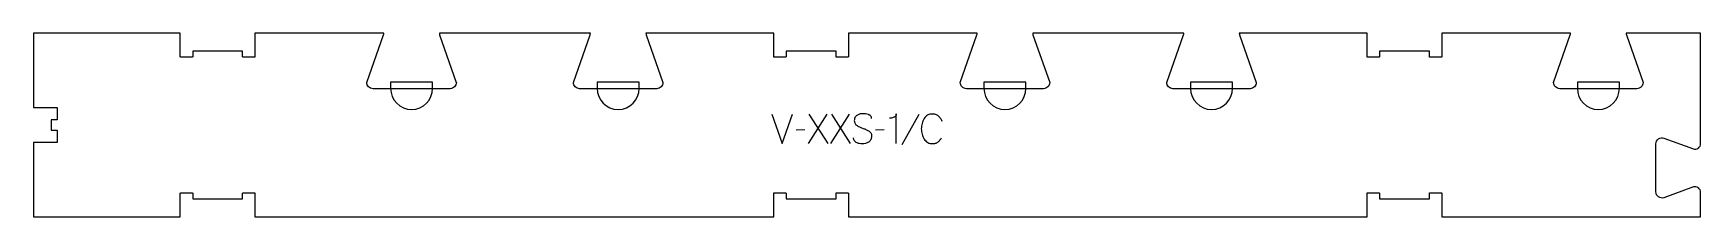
# Model space of a CAD drawing. Extents: x 0 to 1686, y 0 to 186.
import ezdxf

# ---------------------------------------------------------------- set-up
doc = ezdxf.new("R2010")
doc.units = 0
for name, color, linetype in [('1_ANYTOOL_1MMDEEP_LABELS_S', 2, 'CONTINUOUS'), ('4_ANYTOOL_CUTTHROUGH_OUTSI', 5, 'CONTINUOUS'), ('5_ANYTOOL_HALF_MILL_9MM_IN', 3, 'CONTINUOUS')]:
    doc.layers.add(name, color=color, linetype=linetype)

msp = doc.modelspace()

# ---------------------------------------------------------------- linework, layer by layer
at = {"layer": '1_ANYTOOL_1MMDEEP_LABELS_S'}
for p, q in [((802.402413, 103.871786), (783.502413, 73.871786)), ((803.64527, 73.871786), (784.702413, 103.871786)), ((825.116698, 103.871786), (806.216698, 73.871786)), ((826.359555, 73.871786), (807.416698, 103.871786)), ((895.402413, 103.400357), (878.216698, 72.628928)), ((780.073841, 87.7575), (771.288127, 87.671786)), ((860.559555, 87.7575), (851.773841, 87.671786))]:
    msp.add_line(p, q, dxfattribs=at)
msp.add_lwpolyline([(746.94527, 103.871786), (757.316698, 73.871786), (767.859555, 103.871786)], dxfattribs=at)
for points in [[(847.74527, 99.286071, 0.071867), (847.552156, 100.622678, 0.100684), (846.925627, 101.803928, 0.047558), (846.451073, 102.280379, 0.038563), (845.901073, 102.669107, 0.037928), (845.203886, 103.016575, 0.026634), (844.466698, 103.271786, 0.028461), (841.443365, 103.957768, 0.041577), (838.359555, 104.214643, 0.036938), (836.857196, 104.103503, 0.041531), (835.391698, 103.759286, 0.041583), (834.014321, 103.182077, 0.038125), (832.74527, 102.393214, 0.057611), (831.675117, 101.40131, 0.065808), (830.880984, 100.180714, 0.06469), (830.403488, 98.721159, 0.046778), (830.259555, 97.186071, 0.052235), (830.421911, 95.636229, 0.075448), (830.966698, 94.186071, 0.076671), (831.88279, 93.013019, 0.061023), (833.088127, 92.128928, 0.021951), (836.116981, 90.601583, 0.018213), (839.259555, 89.321786, -0.02405), (842.36104, 88.016323, -0.02981), (845.302413, 86.386071, -0.068439), (846.443714, 85.420141, -0.079282), (847.252413, 84.168214, -0.076308), (847.677412, 82.589532, -0.047772), (847.702413, 80.943214, -0.046243), (847.409178, 79.262255, -0.06359), (846.759555, 77.691428, -0.064671), (845.786732, 76.407239, -0.057073), (844.530984, 75.393214, -0.067522), (841.562676, 74.030304, -0.070793), (838.338127, 73.528928, -0.064027), (835.199112, 73.891444, -0.070447), (832.273841, 75.071786, -0.054374), (831.115424, 75.921418, -0.074742), (830.216698, 77.0325, -0.075199), (829.693691, 78.338878, -0.057737), (829.530984, 79.743214)], [(872.688127, 73.871786), (872.688127, 103.914643, -0.057478), (872.424104, 102.821675, -0.075801), (871.884555, 101.841428, -0.075474), (871.069103, 101.057554, -0.055107), (870.073841, 100.5075, -0.039607), (867.931601, 99.807988, -0.05918), (865.702413, 99.543214)], [(919.016698, 96.371786, 0.059291), (917.480537, 99.301202, 0.066881), (915.266698, 101.750357, 0.04529), (913.949713, 102.674234, 0.046757), (912.486341, 103.341428, 0.04633), (910.846429, 103.74576, 0.037303), (909.159555, 103.871786, 0.054828), (906.653915, 103.5962, 0.073548), (904.311341, 102.698571, 0.073729), (902.342019, 101.170338, 0.056205), (900.823841, 99.178928, 0.033355), (899.602672, 96.789053, 0.034965), (898.718484, 94.255714, 0.034911), (898.188457, 91.587707, 0.031589), (898.016698, 88.871786, 0.032085), (898.191201, 86.155157, 0.035383), (898.729198, 83.487857, 0.035431), (899.627687, 80.9527, 0.033598), (900.866698, 78.564643, 0.058628), (902.428899, 76.563758, 0.073381), (904.450627, 75.045, 0.072539), (906.8966, 74.143946, 0.05208), (909.502413, 73.871786, 0.033243), (910.943787, 73.967722, 0.042283), (912.352413, 74.278928, 0.042766), (913.595109, 74.786018, 0.044269), (914.730984, 75.500357, 0.055485), (916.742779, 77.415258, 0.045948), (918.330984, 79.700357)]]:
    msp.add_lwpolyline(points, format="xyb", dxfattribs=at)
at = {"layer": '4_ANYTOOL_CUTTHROUGH_OUTSI'}
msp.add_lwpolyline([(354.415963, 185.500002), (336.872936, 185.500002), (224.146724, 185.5), (224.146724, 161.750002, -0.414214), (223.896724, 161.500002), (211.896724, 161.500002, -0.414214), (211.646724, 161.750002), (211.646724, 167.500002), (161.146724, 167.500002), (161.146724, 161.750002, -0.414214), (160.896724, 161.500002), (148.896724, 161.500002, -0.414214), (148.646724, 161.750002), (148.646724, 185.499998), (0, 185.499986), (0, 110.499993), (23.75, 110.499993, -0.414214), (24, 110.249993), (24, 98.249993, -0.414214), (23.75, 97.999993), (18, 97.999993), (18, 87.499993), (23.75, 87.499993, -0.414214), (24, 87.249993), (24, 75.249993, -0.414214), (23.75, 74.999993), (0, 74.999993), (0, 0.000001), (148.646724, 0.000004), (148.646724, 23.75, -0.414214), (148.896724, 24), (160.896724, 24, -0.414214), (161.146724, 23.75), (161.146724, 18), (211.646724, 18), (211.646724, 23.75, -0.414214), (211.896724, 24), (223.896724, 24, -0.414214), (224.146724, 23.75), (224.146724, 0.000003), (748.734077, 0), (748.734077, 23.75, -0.414214), (748.984077, 24), (760.984077, 24, -0.414214), (761.234077, 23.75), (761.234077, 18), (811.734077, 18), (811.734077, 23.75, -0.414214), (811.984077, 24), (823.984077, 24, -0.414214), (824.234077, 23.75), (824.234077, 0), (1348.82143, 0), (1348.82143, 23.75, -0.414214), (1349.07143, 24), (1361.07143, 24, -0.414214), (1361.32143, 23.75), (1361.32143, 18), (1411.82143, 18), (1411.82143, 23.75, -0.414214), (1412.07143, 24), (1424.07143, 24, -0.414214), (1424.32143, 23.75), (1424.32143, 0), (1686.156647, 0), (1686.156878, 24.570604, 0.237079), (1683.839229, 29.183788, 0.237104), (1678.754712, 30.077876), (1648.99351, 19.083277, -0.015604), (1648.978715, 19.078331, -0.237079), (1643.451975, 20.050414, -0.237079), (1640.932791, 25.064746), (1640.933246, 73.570831, -0.237079), (1643.452431, 78.58516, -0.237077), (1648.979024, 79.557244, -0.015611), (1648.993826, 79.552295), (1678.769499, 68.552313, 0.236337), (1683.839229, 69.451334, 0.237079), (1686.156878, 74.064519), (1686.157105, 185.500002), (1610.801627, 185.500002, 0.06141), (1611.036537, 184.105132), (1627.93207, 135.83259, -0.084368), (1627.946106, 135.750002, -0.414214), (1621.696106, 129.500002), (1543.696106, 129.500002, -0.414214), (1537.446106, 135.750002, -0.084368), (1537.460141, 135.83259), (1554.359254, 184.116197, 0.061178), (1554.590669, 185.500002), (1536.756267, 185.500002), (1424.32143, 185.500002), (1424.32143, 161.750002, -0.414214), (1424.07143, 161.500002), (1412.07143, 161.500002, -0.414214), (1411.82143, 161.750002), (1411.82143, 167.500002), (1361.32143, 167.500002), (1361.32143, 161.750002, -0.414214), (1361.07143, 161.500002), (1349.07143, 161.500002, -0.414214), (1348.82143, 161.750002), (1348.82143, 185.500002), (1236.798596, 185.500002), (1219.620274, 185.500002, 0.06141), (1219.855185, 184.105132), (1236.750718, 135.83259, -0.084368), (1236.764753, 135.750002, -0.414214), (1230.514753, 129.500002), (1152.514753, 129.500002, -0.414214), (1146.264753, 135.750002, -0.084368), (1146.278789, 135.83259), (1163.177902, 184.116197, 0.061178), (1163.409316, 185.500002), (1010.714274, 185.500002, 0.06141), (1010.949185, 184.105132), (1027.844718, 135.83259, -0.084368), (1027.858753, 135.750002, -0.414214), (1021.608753, 129.500002), (943.608753, 129.500002, -0.414214), (937.358753, 135.750002, -0.084368), (937.372789, 135.83259), (954.271902, 184.116197, 0.061178), (954.503316, 185.500002), (936.668914, 185.500002), (824.234077, 185.500002), (824.234077, 161.750002, -0.414214), (823.984077, 161.500002), (811.984077, 161.500002, -0.414214), (811.734077, 161.750002), (811.734077, 167.500002), (761.234077, 167.500002), (761.234077, 161.750002, -0.414214), (760.984077, 161.500002), (748.984077, 161.500002, -0.414214), (748.734077, 161.750002), (748.734077, 185.500002), (636.711243, 185.500002), (619.532922, 185.500002, 0.06141), (619.767832, 184.105132), (636.663365, 135.83259, -0.084368), (636.6774, 135.750002, -0.414214), (630.4274, 129.500002), (552.4274, 129.500002, -0.414214), (546.1774, 135.750002, -0.084368), (546.191436, 135.83259), (563.090549, 184.116197, 0.061178), (563.321963, 185.500002), (410.626922, 185.500002, 0.06141), (410.861832, 184.105132), (427.757365, 135.83259, -0.084368), (427.7714, 135.750002, -0.414214), (421.5214, 129.500002), (343.5214, 129.500002, -0.414214), (337.2714, 135.750002, -0.084368), (337.285436, 135.83259), (354.184549, 184.116197, 0.061178)], format="xyb", close=True, dxfattribs=at)
at = {"layer": '5_ANYTOOL_HALF_MILL_9MM_IN'}
for points in [[(361.2714, 129.750002, 1), (403.7714, 129.750002), (403.7714, 136.000002), (361.2714, 136.000002)], [(570.1774, 129.750002, 1), (612.6774, 129.750002), (612.6774, 136.000002), (570.1774, 136.000002)], [(961.358753, 129.750002, 1), (1003.858753, 129.750002), (1003.858753, 136.000002), (961.358753, 136.000002)], [(1170.264753, 129.750002, 1), (1212.764753, 129.750002), (1212.764753, 136.000002), (1170.264753, 136.000002)], [(1561.446106, 129.750002, 1), (1603.946106, 129.750002), (1603.946106, 136.000002), (1561.446106, 136.000002)]]:
    msp.add_lwpolyline(points, format="xyb", close=True, dxfattribs=at)

doc.saveas('drawing.dxf')
